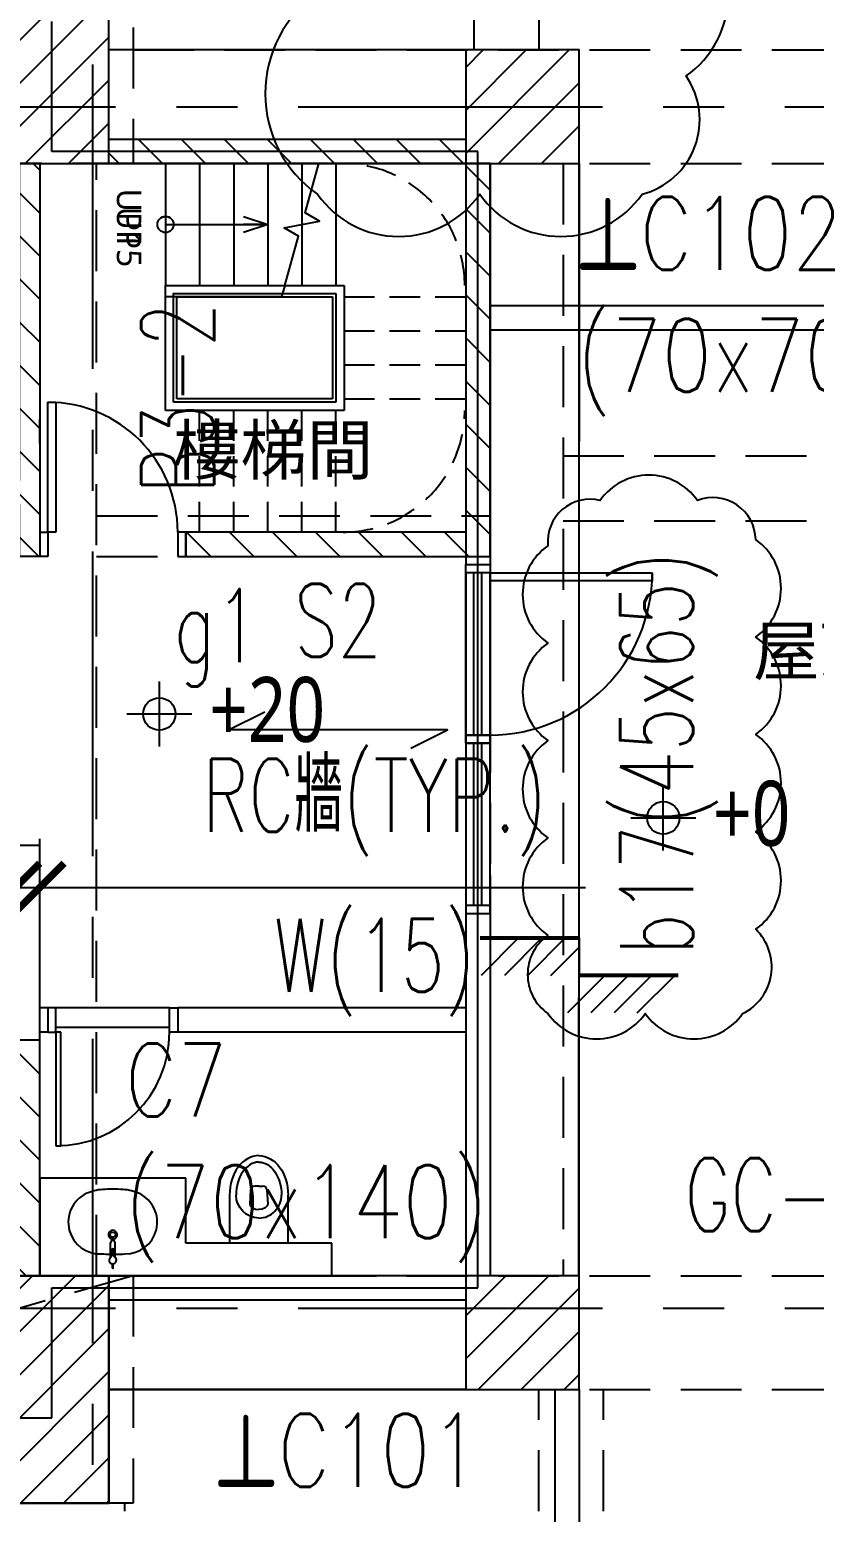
# Model space of a CAD drawing. Header units: millimetres. Extents: x -3377 to 119122, y -22007 to 15479.
# Drawn here: x 78148 to 78632, y 1443 to 2357 of the extents above; entities that cross this region are included whole.
import ezdxf
from ezdxf.enums import TextEntityAlignment as Align

# ---------------------------------------------------------------- set-up
doc = ezdxf.new("R2010")
doc.units = ezdxf.units.MM
doc.header["$LTSCALE"] = 150
doc.header["$MEASUREMENT"] = 0
for name, pattern in [('CENTER', [2, 1.25, -0.25, 0.25, -0.25]), ('HIDDEN', [0.375, 0.25, -0.125]), ('HIDDEN2', [0.1875, 0.125, -0.0625]), ('PHANTOM', [15.5, 8, -1.5, 1.5, -1.5, 1.5, -1.5])]:
    doc.linetypes.add(name, pattern=pattern)
doc.layers.get('0').update_dxf_attribs({"plot": 0})
for name, color, linetype, plot in [('AREA', 3, 'Continuous', False), ('S-ARCH', 252, 'Continuous', False), ('S-CLOUD_2022-0304', 4, 'Continuous', False), ('S-CLOUD_20220217(結構依建築圖2022-0216修改)', 4, 'Continuous', False)]:
    doc.layers.add(name, color=color, linetype=linetype, plot=plot)
for name, color, linetype in [('COL', 1, 'Continuous'), ('GRID-N', 4, 'Continuous'), ('OTHER', 4, 'Continuous'), ('S-COL', 7, 'Continuous'), ('S-COLB', 4, 'HIDDEN'), ('S-CONCWALL', 30, 'Continuous'), ('S-DIM', 2, 'Continuous'), ('S-GRID', 1, 'CENTER'), ('S-HATCH-COL', 13, 'Continuous'), ('S-HATCH-CONCWALL', 161, 'Continuous'), ('S-RCBMB', 3, 'HIDDEN'), ('S-RCBMG', 2, 'HIDDEN'), ('S-SLAB', 5, 'Continuous'), ('S-SLABT', 2, 'Continuous'), ('S-STAIR', 1, 'Continuous'), ('S-TEXTB', 3, 'Continuous'), ('S-TEXTC', 3, 'Continuous'), ('S-TEXTG', 2, 'Continuous'), ('S-THIN', 201, 'Continuous'), ('STAIR', 4, 'Continuous'), ('SYM', 3, 'Continuous'), ('TEXT', 2, 'Continuous'), ('TOIL', 6, 'Continuous'), ('WALL', 2, 'Continuous'), ('WALL2', 3, 'Continuous'), ('WALL3', 4, 'Continuous')]:
    doc.layers.add(name, color=color, linetype=linetype)
doc.styles.add('C1', font='', dxfattribs={"bigfont": 'japanese.shx'})
doc.styles.add('CS4', font='romans.shx', dxfattribs={"width": 0.7, "height": 45, "bigfont": 'lsp.shx'})
doc.styles.add('HH', font='')
doc.styles.get('C1').set_extended_font_data('微軟正黑體')
doc.styles.get('HH').set_extended_font_data('Microsoft JhengHei')
doc.dimstyles.new('DIM150', dxfattribs={"dimscale": 15, "dimtxt": 3, "dimasz": 2, "dimexe": 2, "dimexo": 2, "dimgap": 1, "dimtad": 1, "dimdec": 1, "dimdsep": 46, "dimtxsty": 'CS4', "dimblk1": 'ARCHTICK', "dimblk2": 'ARCHTICK', "dimsah": 1, "dimcen": 2, "dimdle": 2, "dimadec": 0, "dimazin": 0, "dimtfac": 1, "dimtdec": 1, "dimtmove": 0, "dimatfit": 3, "dimldrblk": 'TAA', "dimfxl": 0, "dimtolj": 1, "dimarcsym": 0})

# ---------------------------------------------------------------- blocks, each defined once
blk = doc.blocks.new('COL(2F-16F)')
for points in [[(-6645.87, -1465.91), (-6560.87, -1465.91), (-6560.87, -1605.91), (-6645.87, -1605.91)], [(-6645.87, -2290.91), (-6560.87, -2290.91), (-6560.87, -2430.91), (-6645.87, -2430.91)]]:
    blk.add_lwpolyline(points, close=True)
blk = doc.blocks.new('LINE(2)')
at = {"layer": 'S-GRID'}
for points in [[(-6585.87, -344.9), (-6585.87, -3083.41)], [(-8859.11, -1570.91), (-5430.87, -1570.91)], [(-8859.11, -2310.91), (-5430.87, -2310.91)]]:
    blk.add_lwpolyline(points, dxfattribs=at)
blk = doc.blocks.new('_ARCHTICK')
at = {"color": 0, "linetype": 'ByBlock', "const_width": 0.15}
blk.add_lwpolyline([(-0.5, -0.5), (0.5, 0.5)], dxfattribs=at)
blk = doc.blocks.new('*D83')
at = {"layer": 'DEFPOINTS', "color": 0, "transparency": 16777216}
for p in [(78154.43, 1828.3), (78139.43, 1719.16), (78154.43, 1719.16)]:
    blk.add_point(p, dxfattribs=at)
at = {"layer": 'S-DIM', "color": 0, "lineweight": -2, "transparency": 16777216}
for p, q in [((78139.43, 1749.16), (78139.43, 1858.3)), ((78154.43, 1749.16), (78154.43, 1858.3)), ((78139.43, 1828.3), (78109.43, 1828.3)), ((78139.43, 1828.3), (78154.43, 1828.3)), ((78154.43, 1828.3), (78490.73, 1828.3))]:
    blk.add_line(p, q, dxfattribs=at)
at = {"layer": 'S-DIM', "color": 0, "lineweight": -2, "transparency": 16777216, "xscale": 30, "yscale": 30, "zscale": 30}
blk.add_blockref('_ARCHTICK', (78139.43, 1828.3), dxfattribs=at)
at = {"layer": 'S-DIM', "color": 0, "lineweight": -2, "transparency": 16777216, "xscale": 30, "yscale": 30, "zscale": 30, "rotation": 180}
blk.add_blockref('_ARCHTICK', (78154.43, 1828.3), dxfattribs=at)
at = {"layer": 'S-DIM', "color": 0, "transparency": 16777216, "char_height": 45, "attachment_point": 5, "style": 'CS4'}
for s, insert in [('\\A1;RC牆(TYP.)', (78360.79, 1877.59)), ('\\A1;W(15)', (78360.79, 1779.01))]:
    blk.add_mtext(s, dxfattribs=dict(at, insert=insert))
blk = doc.blocks.new('TAA')
at = {"linetype": 'Continuous'}
blk.add_line((0, 0), (-1.663, 0), dxfattribs=at)
blk.add_solid([(-1.5, -0.25), (-1.5, 0.25), (0, 0)], dxfattribs=at)
blk = doc.blocks.new('COL(R1F)')
for points in [[(-6645.87, -1605.91), (-6575.87, -1605.91), (-6575.87, -1465.91), (-6645.87, -1465.91)], [(-6355.87, -1605.91), (-6285.87, -1605.91), (-6285.87, -1535.91), (-6355.87, -1535.91)], [(-6645.87, -2290.91), (-6575.87, -2290.91), (-6575.87, -2430.91), (-6645.87, -2430.91)], [(-6355.87, -2360.91), (-6285.87, -2360.91), (-6285.87, -2290.91), (-6355.87, -2290.91)]]:
    blk.add_lwpolyline(points, close=True)
blk = doc.blocks.new('WALL(R1F)')
for points in [[(-7265.87, -1510.91), (-6645.87, -1510.91), (-6645.87, -1525.91), (-7265.87, -1525.91)], [(-6575.87, -1590.91), (-6355.87, -1590.91), (-6355.87, -1605.91), (-6575.87, -1605.91)]]:
    blk.add_lwpolyline(points, close=True)
for points in [[(-6630.87, -1605.91), (-6618.37, -1605.91), (-6618.37, -1847.9), (-6630.87, -1847.9), (-6630.87, -1815.91), (-7265.87, -1815.91), (-7265.87, -1625.91), (-7250.87, -1625.91), (-7250.87, -1800.91), (-6630.87, -1800.91), (-6630.87, -1605.91)], [(-6340.87, -1605.91), (-6355.87, -1605.91), (-6355.87, -1832.9), (-6528.37, -1832.9), (-6528.37, -1847.9), (-6340.87, -1847.9), (-6340.87, -1605.91)], [(-7395.87, -2130.91), (-7110.87, -2130.91), (-7110.87, -2385.91), (-7380.87, -2385.91), (-7380.87, -2370.91), (-7125.87, -2370.91), (-7125.87, -2145.91), (-7380.87, -2145.91), (-7380.87, -2360.91), (-7395.87, -2360.91), (-7395.87, -2130.91)], [(-6885.87, -2210.91), (-6885.87, -2160.91), (-6633.37, -2160.91), (-6633.37, -2290.91), (-6618.37, -2290.91), (-6618.37, -2145.91), (-6900.87, -2145.91), (-6900.87, -2210.91), (-6885.87, -2210.91)], [(-6900.87, -2320.91), (-6885.87, -2320.91), (-6885.87, -2370.91), (-6645.87, -2370.91), (-6645.87, -2385.91), (-6900.87, -2385.91), (-6900.87, -2320.91)]]:
    blk.add_lwpolyline(points)
blk = doc.blocks.new('_PStStr')
blk.add_circle((0, 0), 0.05)
blk = doc.blocks.new('PStArw04')
blk.add_line((0, 0), (-15, 0))
blk.add_lwpolyline([(-15, 5), (0, 0), (-15, -5)])
blk = doc.blocks.new('STAIR(R1F)')
for p, q in [((-7076.87, -1672.91), (-7076.87, -1525.91)), ((-7072.87, -1668.91), (-7072.87, -1525.91)), ((-7018.87, -1653.91), (-7018.87, -1533.91)), ((-6992.87, -1653.91), (-6992.87, -1533.91)), ((-6966.87, -1653.91), (-6966.87, -1533.91)), ((-6940.87, -1653.91), (-6940.87, -1533.91)), ((-6914.87, -1653.91), (-6914.87, -1533.91)), ((-6888.87, -1653.91), (-6888.87, -1533.91)), ((-6862.87, -1653.91), (-6862.87, -1533.91)), ((-6836.87, -1653.91), (-6836.87, -1533.91)), ((-6810.87, -1653.91), (-6810.87, -1533.91)), ((-6784.87, -1653.91), (-6784.87, -1533.91)), ((-6758.87, -1653.91), (-6758.87, -1533.91)), ((-6540.87, -1605.91), (-6540.87, -1680.9)), ((-6519.87, -1605.91), (-6519.87, -1680.9)), ((-6498.87, -1605.91), (-6498.87, -1680.9)), ((-6477.87, -1605.91), (-6477.87, -1680.9)), ((-6456.87, -1605.91), (-6456.87, -1643.41)), ((-6540.87, -1643.41), (-6477.87, -1643.4)), ((-7076.87, -1653.91), (-7076.87, -1653.91)), ((-7072.87, -1653.91), (-6752.87, -1653.91)), ((-7072.87, -1657.91), (-6756.87, -1657.91)), ((-6756.87, -1657.91), (-6756.87, -1668.91)), ((-6752.87, -1653.91), (-6752.87, -1672.91)), ((-6756.87, -1668.91), (-7072.87, -1668.91)), ((-6752.87, -1672.91), (-7076.87, -1672.91)), ((-7070.87, -1672.91), (-7070.87, -1792.91)), ((-7044.87, -1672.91), (-7044.87, -1792.91)), ((-7018.87, -1672.91), (-7018.87, -1792.91)), ((-6992.87, -1672.91), (-6992.87, -1792.91)), ((-6966.87, -1672.91), (-6966.87, -1792.91)), ((-6940.87, -1672.91), (-6940.87, -1792.91)), ((-6914.87, -1672.91), (-6914.87, -1792.91)), ((-6888.87, -1672.91), (-6888.87, -1792.91)), ((-6862.87, -1672.91), (-6862.87, -1792.91)), ((-6836.87, -1672.91), (-6836.87, -1792.91)), ((-6810.87, -1672.91), (-6810.87, -1792.91)), ((-6784.87, -1672.91), (-6784.87, -1792.91))]:
    blk.add_line(p, q)
for points in [[(-7072.87, -1533.91), (-6728.87, -1533.91), (-6728.87, -1529.91), (-7072.87, -1529.91)], [(-7002.96, -1578), (-7018.87, -1593.91), (-7002.96, -1609.82)], [(-7018.87, -1593.91), (-7018.87, -1593.91), (-6698.87, -1593.91), (-6698.87, -1732.91), (-7070.87, -1732.91)], [(-6446.37, -1605.91), (-6540.87, -1605.91)], [(-6467.37, -1680.9), (-6458.89, -1650.63), (-6467.85, -1645.52), (-6445.89, -1641.29), (-6454.85, -1636.18), (-6446.37, -1605.91)], [(-6540.87, -1680.9), (-6467.37, -1680.9)], [(-6535.87, -1687.9), (-6535.87, -1685.9), (-6468.77, -1685.9)]]:
    blk.add_lwpolyline(points)
for points in [[(-7070.87, -1659.91), (-6758.87, -1659.91), (-6758.87, -1666.91), (-7070.87, -1666.91)], [(-6540.87, -1680.9), (-6467.37, -1680.9), (-6469.33, -1687.9), (-6540.87, -1687.9)], [(-7100.87, -1792.91), (-6754.87, -1792.91), (-6754.87, -1796.91), (-7100.87, -1796.91)]]:
    blk.add_lwpolyline(points, close=True)
at = {"linetype": 'HIDDEN'}
for centre, start, end in [((-6758.87, -1653.91), 0, 90), ((-7070.87, -1672.91), 180, 270), ((-6758.87, -1672.91), 270, 0)]:
    blk.add_arc(centre, 120, start, end, dxfattribs=at)
at = {"extrusion": (0, 0, -1), "xscale": -100, "yscale": 99.99999999999996, "zscale": -1, "rotation": 270}
blk.add_blockref('_PStStr', (6540.87, -1643.41), dxfattribs=at)
at = {"extrusion": (0, 0, -1), "xscale": -1, "zscale": -1}
blk.add_blockref('PStArw04', (6477.87, -1643.41), dxfattribs=at)
at = {"xscale": -100.0331502916421, "yscale": 100.0331502916421, "zscale": 1.000331502916421, "rotation": 270}
blk.add_blockref('_PStStr', (-7070.87, -1732.91), dxfattribs=at)
at = {"style": 'C1'}
for s, p in [('UP', (-6570.83, -1645.52)), ('DN', (-7095.68, -1730.65, -0.54))]:
    blk.add_text(s, height=15, rotation=270, dxfattribs=at).set_placement(p, align=Align.CENTER)
blk = doc.blocks.new('高程(R1F)')
at = {"layer": 'S-SLAB'}
blk.add_lwpolyline([(-7450.87, -5345.97), (-7450.87, -6310.97), (-6575.87, -6310.97), (-6575.87, -6240.97), (-6285.87, -6240.97), (-6285.87, -5415.97), (-6575.87, -5415.97), (-6575.87, -5345.97), (-7450.87, -5345.97)], dxfattribs=at)
blk = doc.blocks.new('NTSELCH2')
at = {"layer": 'S-THIN'}
for p, q in [((0, 1.536), (0, 0)), ((0.581, 1.536), (2.117, 0)), ((1.539, 1.536), (3.075, 0)), ((2.497, 1.536), (4.033, 0)), ((0, 1.159), (1.177, -0.018)), ((-3.924, 0), (-2.37, -1.554)), ((-2.966, 0), (-1.43, -1.536)), ((-2.008, 0), (-0.472, -1.536)), ((-1.05, 0), (0.486, -1.536))]:
    blk.add_line(p, q, dxfattribs=at)
at = {"layer": 'S-THIN', "const_width": 0.169}
for points in [[(4.074, 1.536), (0, 1.536)], [(-4.074, 0), (0, 0)]]:
    blk.add_lwpolyline(points, dxfattribs=at)
blk = doc.blocks.new('DwFm')
at = {"layer": 'DEFPOINTS', "color": 252, "linetype": 'HIDDEN'}
blk.add_lwpolyline([(-6560.87, -6170.98), (-12110.4, -7760.14)], dxfattribs=at)
blk = doc.blocks.new('A$C491E6EDE')
at = {"color": 252}
for p, q in [((220, 755), (0, 755)), ((290, 685), (289.44, 0)), ((98, 647.5), (83, 647.5)), ((-42.5, 60), (-42.5, 0)), ((47.5, 60), (-42.5, 60)), ((47.5, 20), (47.5, 60)), ((137.5, 20), (47.5, 20)), ((137.5, 0), (137.5, 20)), ((-42.5, 0), (137.5, 0)), ((220, -70), (0, -70))]:
    blk.add_line(p, q, dxfattribs=at)
at = {"color": 252, "linetype": 'HIDDEN2'}
for p, q in [((145, 603), (220, 603)), ((145, 582), (220, 582)), ((145, 561), (220, 561)), ((145, 540), (220, 540)), ((56, 458), (56, 533)), ((77, 458), (77, 533)), ((98, 458), (98, 533)), ((119, 458), (119, 533)), ((140, 458), (140, 533))]:
    blk.add_line(p, q, dxfattribs=at)
at = {"color": 252, "linetype": 'Continuous'}
for p, q in [((-37.5, 458), (-37.5, 538)), ((-37.5, 538), (-32.5, 538)), ((-32.5, 538), (-32.5, 458)), ((-42.5, 458), (-37.5, 458)), ((-37.5, 458), (-37.5, 443)), ((-32.5, 458), (-37.5, 458)), ((47.5, 458), (42.5, 458)), ((42.5, 458), (42.5, 443)), ((-37.5, 443), (-42.5, 443)), ((42.5, 443), (47.5, 443)), ((220, 433), (220, 438)), ((220, 433), (220, 438)), ((235, 433), (220, 433)), ((220, 433), (220, 333)), ((235, 433), (220, 433)), ((220, 333), (220, 433)), ((225, 333), (225, 433)), ((230, 333), (230, 433)), ((235, 438), (235, 433)), ((235, 438), (235, 433)), ((235, 333), (235, 433)), ((235, 433), (235, 333)), ((235, 433), (335, 433)), ((235, 428), (235, 433)), ((335, 433), (335, 428)), ((335, 428), (235, 428)), ((220, 328), (220, 333)), ((235, 333), (220, 333)), ((220, 333), (220, 328)), ((235, 333), (220, 333)), ((220, 333), (220, 328)), ((235, 333), (235, 328)), ((235, 328), (235, 333)), ((235, 328), (235, 333)), ((235, 328), (220, 328)), ((220, 328), (220, 228)), ((225, 228), (225, 328)), ((230, 228), (230, 328)), ((235, 228), (235, 328)), ((235, 228), (220, 228)), ((220, 228), (220, 223)), ((235, 223), (235, 228)), ((-32.5, 165), (-37.5, 165)), ((-32.5, 150), (-32.5, 165)), ((37.5, 165), (-32.5, 165)), ((37.5, 150), (37.5, 165)), ((37.5, 165), (42.5, 165)), ((-37.5, 150), (-32.5, 150)), ((-32.5, 153), (37.5, 153)), ((-32.5, 150), (-32.5, 80)), ((-29.5, 150), (-32.5, 150)), ((-29.5, 80), (-29.5, 150)), ((42.5, 150), (37.5, 150)), ((-32.5, 80), (-29.5, 80))]:
    blk.add_line(p, q, dxfattribs=at)
at = {"color": 252, "linetype": 'ByBlock'}
for p, q in [((92.5, 55.21), (89.96, 55.21)), ((92.5, 55.21), (95.04, 55.21)), ((74.5, 49.69), (74.5, 20)), ((87.46, 52.83), (87.04, 44.05)), ((97.54, 52.83), (97.96, 44.05)), ((110.5, 20), (110.5, 49.69)), ((110.5, 20), (74.5, 20))]:
    blk.add_line(p, q, dxfattribs=at)
at = {"color": 252}
blk.add_lwpolyline([(83, 652.5), (98, 647.5), (83, 642.5)], dxfattribs=at)
blk.add_circle((35, 647.5), 5, dxfattribs=at)
at = {"color": 252, "linetype": 'HIDDEN2'}
for centre, start, end in [((144.39, 610), 0, 90), ((144.39, 533), 270, 0)]:
    blk.add_arc(centre, 75, start, end, dxfattribs=at)
at = {"color": 252, "linetype": 'Continuous'}
for centre, radius, start, end in [((-37.5, 458), 80, 0, 90), ((235, 433), 100, 270, 0), ((-32.5, 150), 70, 270, 0)]:
    blk.add_arc(centre, radius, start, end, dxfattribs=at)
at = {"color": 252, "linetype": 'ByBlock'}
for centre, start, end in [((89.96, 52.71), 90, 177.27369), ((95.04, 52.71), 2.72631, 90)]:
    blk.add_arc(centre, 2.5, start, end, dxfattribs=at)
for centre, major_axis, ratio, start_param, end_param in [((92.5, 49.69), (0, -24.31), 0.740495, 3.141593, 4.712389), ((92.5, 49.69), (0, 20.26), 0.688586, 6.283185, 7.853982), ((92.5, 49.69), (0, -14.16), 0.985366, 6.283185, 7.853982), ((92.52, 44.05), (-5.48, 0), 0.587896, 0, 1.567308)]:
    blk.add_ellipse(centre, major_axis=major_axis, ratio=ratio, start_param=start_param, end_param=end_param, dxfattribs=at)
at = {"color": 252, "linetype": 'ByBlock', "extrusion": (0, 0, -1)}
for centre, major_axis, ratio, start_param, end_param in [((92.5, 49.69), (0, -24.31), 0.740495, 3.141593, 4.712389), ((92.5, 49.69), (0, 20.26), 0.688586, 6.283185, 7.853982), ((92.5, 49.69), (0, -14.16), 0.985366, 0, 1.570796), ((92.48, 44.05), (5.48, 0), 0.587896, 0, 1.567308)]:
    blk.add_ellipse(centre, major_axis=major_axis, ratio=ratio, start_param=start_param, end_param=end_param, dxfattribs=at)
at = {"layer": 'AREA', "color": 252}
for p, q in [((-35, 692.5), (-35, 772.5)), ((227.5, 692.5), (-35, 692.5)), ((227.5, 520), (227.5, 692.5)), ((227.5, 254), (227.5, 520)), ((227.5, 520), (227.5, 520)), ((227.5, -7.5), (227.5, 254)), ((227.5, 254), (227.5, 254)), ((-35, -87.5), (-35, -7.5)), ((-35, -7.5), (227.5, -7.5)), ((-812.5, -87.5), (-35, -87.5))]:
    blk.add_line(p, q, dxfattribs=at)
at = {"layer": 'COL', "color": 252}
for p, q in [((0, 685), (0, 825)), ((290, 755), (220, 755)), ((220, 755), (220, 685)), ((290, 685), (290, 755)), ((-70, 685), (0, 685)), ((220, 685), (290, 685)), ((0, 0), (-70, 0)), ((0, -140), (0, 0)), ((290, 0), (220, 0)), ((220, 0), (220, -70)), ((290, -70), (290, 0)), ((0, -140), (0, -15)), ((220, -70), (290, -70)), ((-70, -140), (0, -140)), ((-70, -140), (0, -140))]:
    blk.add_line(p, q, dxfattribs=at)
at = {"layer": 'GRID-N', "color": 252}
for p, q in [((35, 685), (35, 610)), ((56, 685), (56, 610)), ((77, 685), (77, 610)), ((98, 685), (98, 610)), ((119, 685), (119, 610)), ((140, 685), (140, 610))]:
    blk.add_line(p, q, dxfattribs=at)
at = {"layer": 'OTHER', "color": 252}
for p, q in [((121.02, 654.72), (129.5, 685)), ((108.02, 645.38), (129.98, 649.62)), ((129.98, 649.62), (121.02, 654.72)), ((116.98, 640.28), (108.02, 645.38)), ((108.5, 610), (116.98, 640.28))]:
    blk.add_line(p, q, dxfattribs=at)
at = {"layer": 'STAIR', "color": 252}
for p, q in [((35, 647.5), (98, 647.5)), ((35, 533), (35, 610)), ((35, 610), (145, 610)), ((40, 538), (40, 605)), ((40, 605), (140, 605)), ((42, 540), (42, 603)), ((42, 603), (138, 603)), ((138, 603), (138, 540)), ((140, 605), (140, 538)), ((145, 610), (145, 533)), ((138, 540), (42, 540)), ((145, 533), (35, 533)), ((140, 538), (40, 538))]:
    blk.add_line(p, q, dxfattribs=at)
at = {"layer": 'SYM', "color": 252}
for p, q in [((31.19, 325.98), (31.19, 365.98)), ((11.19, 345.98), (51.19, 345.98)), ((341.79, 261.99), (341.79, 301.99)), ((321.79, 281.99), (361.79, 281.99))]:
    blk.add_line(p, q, dxfattribs=at)
for centre in [(31.19, 345.98), (341.79, 281.99)]:
    blk.add_circle(centre, 10, dxfattribs=at)
at = {"layer": 'TOIL', "color": 252, "linetype": 'Continuous'}
for p, q in [((1.1, 12.29), (1.1, 20.28)), ((3.9, 12.29), (3.9, 20.28)), ((1.9, 12.59), (1.9, 15.88)), ((1.9, 12.58), (1.9, 12.59)), ((3.1, 12.59), (3.1, 15.88)), ((3.1, 12.58), (3.1, 12.59))]:
    blk.add_line(p, q, dxfattribs=at)
at = {"layer": 'TOIL', "color": 252}
for p, q in [((3.27, 22.69), (1.72, 22.69)), ((2.27, 4.78), (2.27, 7.33)), ((2.62, 4.68), (2.37, 4.68)), ((2.72, 4.78), (2.72, 7.34))]:
    blk.add_line(p, q, dxfattribs=at)
at = {"layer": 'TOIL', "color": 252, "linetype": 'PHANTOM'}
for p, q in [((3, 12.58), (2, 12.58)), ((2, 12.58), (2, 12.57)), ((3, 12.58), (3, 12.57))]:
    blk.add_line(p, q, dxfattribs=at)
at = {"layer": 'TOIL', "color": 252}
blk.add_circle((2.5, 25.28), 1.63, dxfattribs=at)
for centre, radius, start, end in [((-5.36, 32.97), 19.55, 115.91065, 272.69765), ((-2.05, 24.64), 28.5, 93.61202, 114.56664), ((2.5, -49.22), 102.5, 86.4488, 93.54958), ((7.05, 24.64), 28.5, 65.43354, 86.38193), ((10.36, 32.97), 19.55, 268.85762, 64.09734), ((2.5, 25.28), 2.7, 286.6647, 253.33491), ((3.02, 215.9), 202.6, 267.89149, 269.45721), ((3.02, 215.9), 202.6, 270.24906, 271.96542), ((2.37, 4.78), 0.1, 180, 270), ((2.62, 4.78), 0.1, 270, 0)]:
    blk.add_arc(centre, radius, start, end, dxfattribs=at)
at = {"layer": 'TOIL', "color": 252, "linetype": 'Continuous'}
for centre, radius, start, end in [((2.5, 20.28), 1.4, 0, 180), ((2.5, 9.58), 2.25, 122.35824, 57.64176), ((0.6, 12.58), 1.3, 302.35824, 308.33652), ((2.5, 15.88), 0.6, 0, 180), ((4.4, 12.58), 1.3, 231.66348, 237.64176)]:
    blk.add_arc(centre, radius, start, end, dxfattribs=at)
at = {"layer": 'TOIL', "color": 252, "linetype": 'Continuous', "lineweight": 15}
for centre, start, end in [((-1.4, 12.29), 325.19031, 0), ((6.4, 12.29), 180, 214.80969)]:
    blk.add_arc(centre, 2.5, start, end, dxfattribs=at)
at = {"layer": 'TOIL', "color": 252, "linetype": 'PHANTOM'}
for centre, radius, start, end in [((1.97, 12.81), 0.235, 251.29944, 276.03442), ((1.97, 12.8), 0.237, 251.47942, 275.98017), ((3.02, 12.81), 0.235, 263.96558, 288.70056), ((3.02, 12.8), 0.237, 264.01983, 288.52058)]:
    blk.add_arc(centre, radius, start, end, dxfattribs=at)
at = {"layer": 'TOIL', "color": 252, "linetype": 'Continuous'}
for points in [[(1.4, 11.56), (1.44, 11.59), (1.48, 11.62), (1.55, 11.69), (1.58, 11.73), (1.64, 11.8), (1.67, 11.84), (1.72, 11.93), (1.75, 11.97), (1.81, 12.1), (1.84, 12.19), (1.88, 12.34), (1.88, 12.38), (1.9, 12.48), (1.9, 12.53), (1.9, 12.58)], [(3.59, 11.56), (3.55, 11.59), (3.52, 11.62), (3.45, 11.69), (3.41, 11.73), (3.35, 11.8), (3.33, 11.84), (3.27, 11.93), (3.25, 11.97), (3.19, 12.1), (3.15, 12.19), (3.12, 12.34), (3.11, 12.38), (3.1, 12.48), (3.1, 12.53), (3.1, 12.58)]]:
    blk.add_open_spline(points, degree=3, knots=[0, 0, 0, 0, 0.125, 0.125, 0.25, 0.25, 0.375, 0.375, 0.5, 0.5, 0.75, 0.75, 0.875, 0.875, 1, 1, 1, 1], dxfattribs=at)
at = {"layer": 'WALL', "color": 252}
for p, q in [((0, 700), (220, 700)), ((-42.5, 685), (-42.5, 475)), ((0, 685), (220, 685)), ((220, 685), (220, 438)), ((235, 685), (235, 577.5)), ((235, 577.5), (235, 379)), ((235, 577.5), (235, 577.5)), ((-42.5, 527.5), (-42.5, 527.5)), ((-42.5, 512.5), (-42.5, 527.5)), ((-42.5, 512.5), (-42.5, 512.5)), ((-42.5, 475), (-42.5, 443)), ((47.5, 443), (47.5, 458)), ((47.5, 458), (47.5, 443)), ((220, 458), (47.5, 458)), ((47.5, 458), (47.5, 458)), ((-42.5, 443), (-55, 443)), ((47.5, 443), (220, 443)), ((220, 438), (235, 438)), ((220, 333), (235, 333)), ((220, 328), (235, 328)), ((-42.5, 265), (-325, 265)), ((-42.5, 0), (-42.5, 265)), ((220, 269), (220, 0)), ((235, 246.5), (235, 0)), ((235, 223), (235, 200.5)), ((235, 200.5), (235, 200.5)), ((-37.5, 165), (-42.5, 165)), ((-37.5, 165), (-37.5, 150)), ((220, 165), (42.5, 165)), ((42.5, 165), (42.5, 150)), ((-37.5, 150), (-42.5, 150)), ((220, 150), (42.5, 150)), ((220, 0), (0, 0)), ((220, -15), (0, -15))]:
    blk.add_line(p, q, dxfattribs=at)
at = {"layer": 'WALL2', "color": 252}
for p, q in [((235, 597.5), (630, 597.5)), ((235, 582.5), (615, 582.5)), ((275, -70), (275, -530)), ((290, -70), (290, -545))]:
    blk.add_line(p, q, dxfattribs=at)
at = {"layer": 'WALL3', "color": 252}
blk.add_line((220, 223), (235, 223), dxfattribs=at)
at = {"layer": 'SYM', "color": 252, "style": 'C1', "width": 0.8}
for s, p in [('+20', (61.87, 348.77)), ('+0', (372.47, 284.77))]:
    blk.add_text(s, height=40, dxfattribs=at).set_placement(p, align=Align.MIDDLE_LEFT)
at = {"layer": 'TEXT', "color": 252, "style": 'C1'}
blk.add_text('UP15', height=15, rotation=270, dxfattribs=at).set_placement((5.04, 645.38), align=Align.CENTER)
at = {"layer": 'TEXT', "color": 252, "style": 'HH'}
for s, p in [('樓梯間', (101.6, 493.58)), ('屋頂平台', (479.03, 369.99))]:
    blk.add_text(s, height=30, dxfattribs=at).set_placement(p, align=Align.CENTER)
blk = doc.blocks.new('2022-0217')
blk.add_blockref('A$C491E6EDE', (66086.53, -6170.97))

msp = doc.modelspace()

# ---------------------------------------------------------------- hatches: boundary and pattern name
at = {"layer": 'S-HATCH-COL'}
h = msp.add_hatch(dxfattribs=at)
h.set_pattern_fill('ANSI31', color=256, scale=150, style=0)
h.set_pattern_definition([(45, (-12110.4, 0), (-13.258252, 13.258252), [])])
h.paths.add_polyline_path([(78126.93, 2274.16), (78196.93, 2274.16), (78196.93, 2414.16), (78126.93, 2414.16)])
h.paths.add_polyline_path([(77321.93, 2344.16), (77391.93, 2344.16), (77391.93, 2414.16), (77321.93, 2414.16)])
h.paths.add_polyline_path([(77321.93, 1449.16), (77391.93, 1449.16), (77391.93, 1519.16), (77321.93, 1519.16)])
h.paths.add_polyline_path([(78416.93, 2274.16), (78486.93, 2274.16), (78486.93, 2344.16), (78416.93, 2344.16)])
h.paths.add_polyline_path([(78416.93, 1519.16), (78486.93, 1519.16), (78486.93, 1589.16), (78416.93, 1589.16)])
h.paths.add_polyline_path([(78126.93, 1589.16), (78196.93, 1589.16), (78196.93, 1449.16), (78126.93, 1449.16)])
at = {"layer": 'S-HATCH-CONCWALL'}
h = msp.add_hatch(dxfattribs=at)
h.set_pattern_fill('ANSI31', color=256, scale=150, angle=90, style=0)
h.paths.add_polyline_path([(77376.93, 1749.16), (77661.93, 1749.16), (77661.93, 1494.16), (77391.93, 1494.16), (77391.93, 1509.16), (77646.93, 1509.16), (77646.93, 1734.16), (77391.93, 1734.16), (77391.93, 1519.16), (77376.93, 1519.16)])
h.paths.add_polyline_path([(77886.93, 1669.16), (77886.93, 1719.16), (78139.43, 1719.16), (78139.43, 1589.16), (78154.43, 1589.16), (78154.43, 1734.16), (77871.93, 1734.16), (77871.93, 1669.16)])
h.paths.add_polyline_path([(77871.93, 1559.16), (77886.93, 1559.16), (77886.93, 1509.16), (78126.93, 1509.16), (78126.93, 1494.16), (77871.93, 1494.16)])
h.paths.add_polyline_path([(77506.93, 2369.16), (78126.93, 2369.16), (78126.93, 2354.16), (77506.93, 2354.16)])
h.paths.add_polyline_path([(78141.93, 2274.16), (78154.43, 2274.16), (78154.43, 2032.17), (78141.93, 2032.17), (78141.93, 2064.16), (77506.93, 2064.16), (77506.93, 2254.16), (77521.93, 2254.16), (77521.93, 2079.16), (78141.93, 2079.16)])
h.paths.add_polyline_path([(78196.93, 2289.16), (78416.93, 2289.16), (78416.93, 2274.16), (78196.93, 2274.16)])
h.paths.add_polyline_path([(78431.93, 2274.16), (78416.93, 2274.16), (78416.93, 2047.17), (78244.43, 2047.17), (78244.43, 2032.17), (78431.93, 2032.17)])

# ---------------------------------------------------------------- linework, layer by layer
at = {"layer": 'S-CLOUD_2022-0304'}
msp.add_lwpolyline([(78325.61, 2255.29, 0.520567), (78425.61, 2255.29, 0.520567), (78525.61, 2255.29, 0.520567), (78552.78, 2328.13, 0.520567), (78552.78, 2428.13, 0.520567), (78552.78, 2528.13, 0.520567), (78552.78, 2628.13, 0.520567), (78552.78, 2728.13, 0.520567), (78552.78, 2828.13, 0.520567), (78552.78, 2928.13, 0.520567), (78464.72, 2940.07, 0.520567), (78364.72, 2940.07, 0.520567), (78325.61, 2879.17, 0.520567), (78325.61, 2779.17, 0.520567), (78325.61, 2679.17, 0.520567), (78325.61, 2579.17, 0.520567), (78325.61, 2479.17, 0.520567), (78325.61, 2379.17, 0.520567)], format="xyb", close=True, dxfattribs=at)
at = {"layer": 'S-CLOUD_20220217(結構依建築圖2022-0216修改)'}
msp.add_lwpolyline([(78467.61, 1750.62, 0.520567), (78527.61, 1750.62, 0.520567), (78587.61, 1750.62, 0.520567), (78595.68, 1802.55, 0.520567), (78595.68, 1862.55, 0.520567), (78595.68, 1922.55, 0.520567), (78595.68, 1982.55, 0.520567), (78595.68, 2042.55, 0.520567), (78559.78, 2066.64, 0.520567), (78499.78, 2066.64, 0.520567), (78467.61, 2038.8, 0.520567), (78467.61, 1978.8, 0.520567), (78467.61, 1918.8, 0.520567), (78467.61, 1858.8, 0.520567), (78467.61, 1798.8, 0.520567)], format="xyb", close=True, dxfattribs=at)
at = {"layer": 'S-RCBMB'}
for p, q in [((78421.93, 2884.16), (78421.93, 2344.16)), ((78461.93, 2884.16), (78461.93, 2344.16)), ((78431.93, 2274.16), (78431.93, 1589.16)), ((78476.93, 2274.16), (78476.93, 1589.16)), ((78476.93, 2094.16), (79211.93, 2094.16)), ((78189.43, 2057.17), (78431.93, 2057.17)), ((78476.93, 2054.16), (79211.93, 2054.16)), ((78189.43, 2032.17), (78431.93, 2032.17)), ((78461.93, 994.16), (78461.93, 1519.16)), ((78501.93, 994.16), (78501.93, 1519.16))]:
    msp.add_line(p, q, dxfattribs=at)
at = {"layer": 'S-RCBMG'}
for p, q in [((78211.93, 2344.16), (79181.93, 2344.16)), ((78189.43, 1589.16), (78189.43, 2274.16)), ((78211.93, 2274.16), (79181.93, 2274.16)), ((78211.93, 1589.16), (79181.93, 1589.16)), ((78211.93, 1519.16), (79181.93, 1519.16)), ((78206.93, 994.16), (78206.93, 1449.16))]:
    msp.add_line(p, q, dxfattribs=at)
at = {"layer": 'S-SLABT', "color": 1}
msp.add_lwpolyline([(78383.18, 1914.07), (78405.68, 1925.32), (78270.68, 1925.32), (78293.18, 1936.57)], dxfattribs=at)

# ---------------------------------------------------------------- block references
msp.add_blockref('DwFm', (84772.8, 7760.14))
at = {"layer": 'S-ARCH'}
msp.add_blockref('2022-0217', (12110.4, 7760.14), dxfattribs=at)
at = {"layer": 'S-COL'}
msp.add_blockref('COL(R1F)', (84772.8, 3880.07), dxfattribs=at)
at = {"layer": 'S-COLB'}
msp.add_blockref('COL(2F-16F)', (84772.8, 3880.07), dxfattribs=at)
at = {"layer": 'S-CONCWALL'}
msp.add_blockref('WALL(R1F)', (84772.8, 3880.07), dxfattribs=at)
at = {"layer": 'S-GRID'}
msp.add_blockref('LINE(2)', (84772.8, 3880.07), dxfattribs=at)
at = {"layer": 'S-STAIR'}
msp.add_blockref('STAIR(R1F)', (84772.8, 3880.07), dxfattribs=at)
at = {"layer": 'S-THIN', "xscale": -15, "yscale": 15, "zscale": 15}
msp.add_blockref('NTSELCH2', (78486.93, 1774.16), dxfattribs=at)
at = {"layer": 'SYM'}
msp.add_blockref('高程(R1F)', (84772.8, 7760.14), dxfattribs=at)

# ---------------------------------------------------------------- texts
at = {"layer": 'S-SLABT', "color": 2, "style": 'CS4', "width": 0.7}
msp.add_text('S2', height=45, dxfattribs=at).set_placement((78338.18, 1970.32), align=Align.CENTER)
at = {"layer": 'S-TEXTB', "linetype": 'Continuous', "style": 'CS4', "width": 0.7}
msp.add_text('b17(45x65)', height=45, rotation=90, dxfattribs=at).set_placement((78537.81, 1910.93), align=Align.MIDDLE)
msp.add_text('g1', height=45, dxfattribs=at).set_placement((78263.28, 1982.17, 0), align=Align.MIDDLE)
at = {"layer": 'S-TEXTC', "style": 'CS4', "width": 0.8}
for s, p in [('⊥C102', (78485.33, 2208.63)), ('(70x70)', (78485.33, 2133.63)), ('C7', (78206.86, 1687.29)), ('(70x140)', (78206.86, 1612.29))]:
    msp.add_text(s, height=45, dxfattribs=at).set_placement(p)
msp.add_text('⊥C101', height=45, dxfattribs=at).set_placement((78426.07, 1459.11), align=Align.RIGHT)
at = {"layer": 'S-TEXTG', "style": 'CS4', "width": 0.7}
msp.add_text('B3-2', height=45, rotation=90, dxfattribs=at).set_placement((78239.43, 2129.55), align=Align.MIDDLE)
msp.add_text('GC-3(70x85)', height=45, dxfattribs=at).set_placement((78551.93, 1639.16, -0.54), align=Align.MIDDLE_LEFT)

# ---------------------------------------------------------------- dimensions: what is measured, and where the dimension line sits
at = {"layer": 'S-DIM'}
dim = msp.add_linear_dim(base=(78154.43, 1828.3), p1=(78139.43, 1719.16), p2=(78154.43, 1719.16), text='RC牆(TYP.)\\XW(<>)', dimstyle='DIM150', dxfattribs=at)
dim.commit()
dim.dimension.update_dxf_attribs({"geometry": '*D83', "text_midpoint": (78360.79, 1828.3), "dimtype": 160})

doc.saveas('drawing.dxf')
